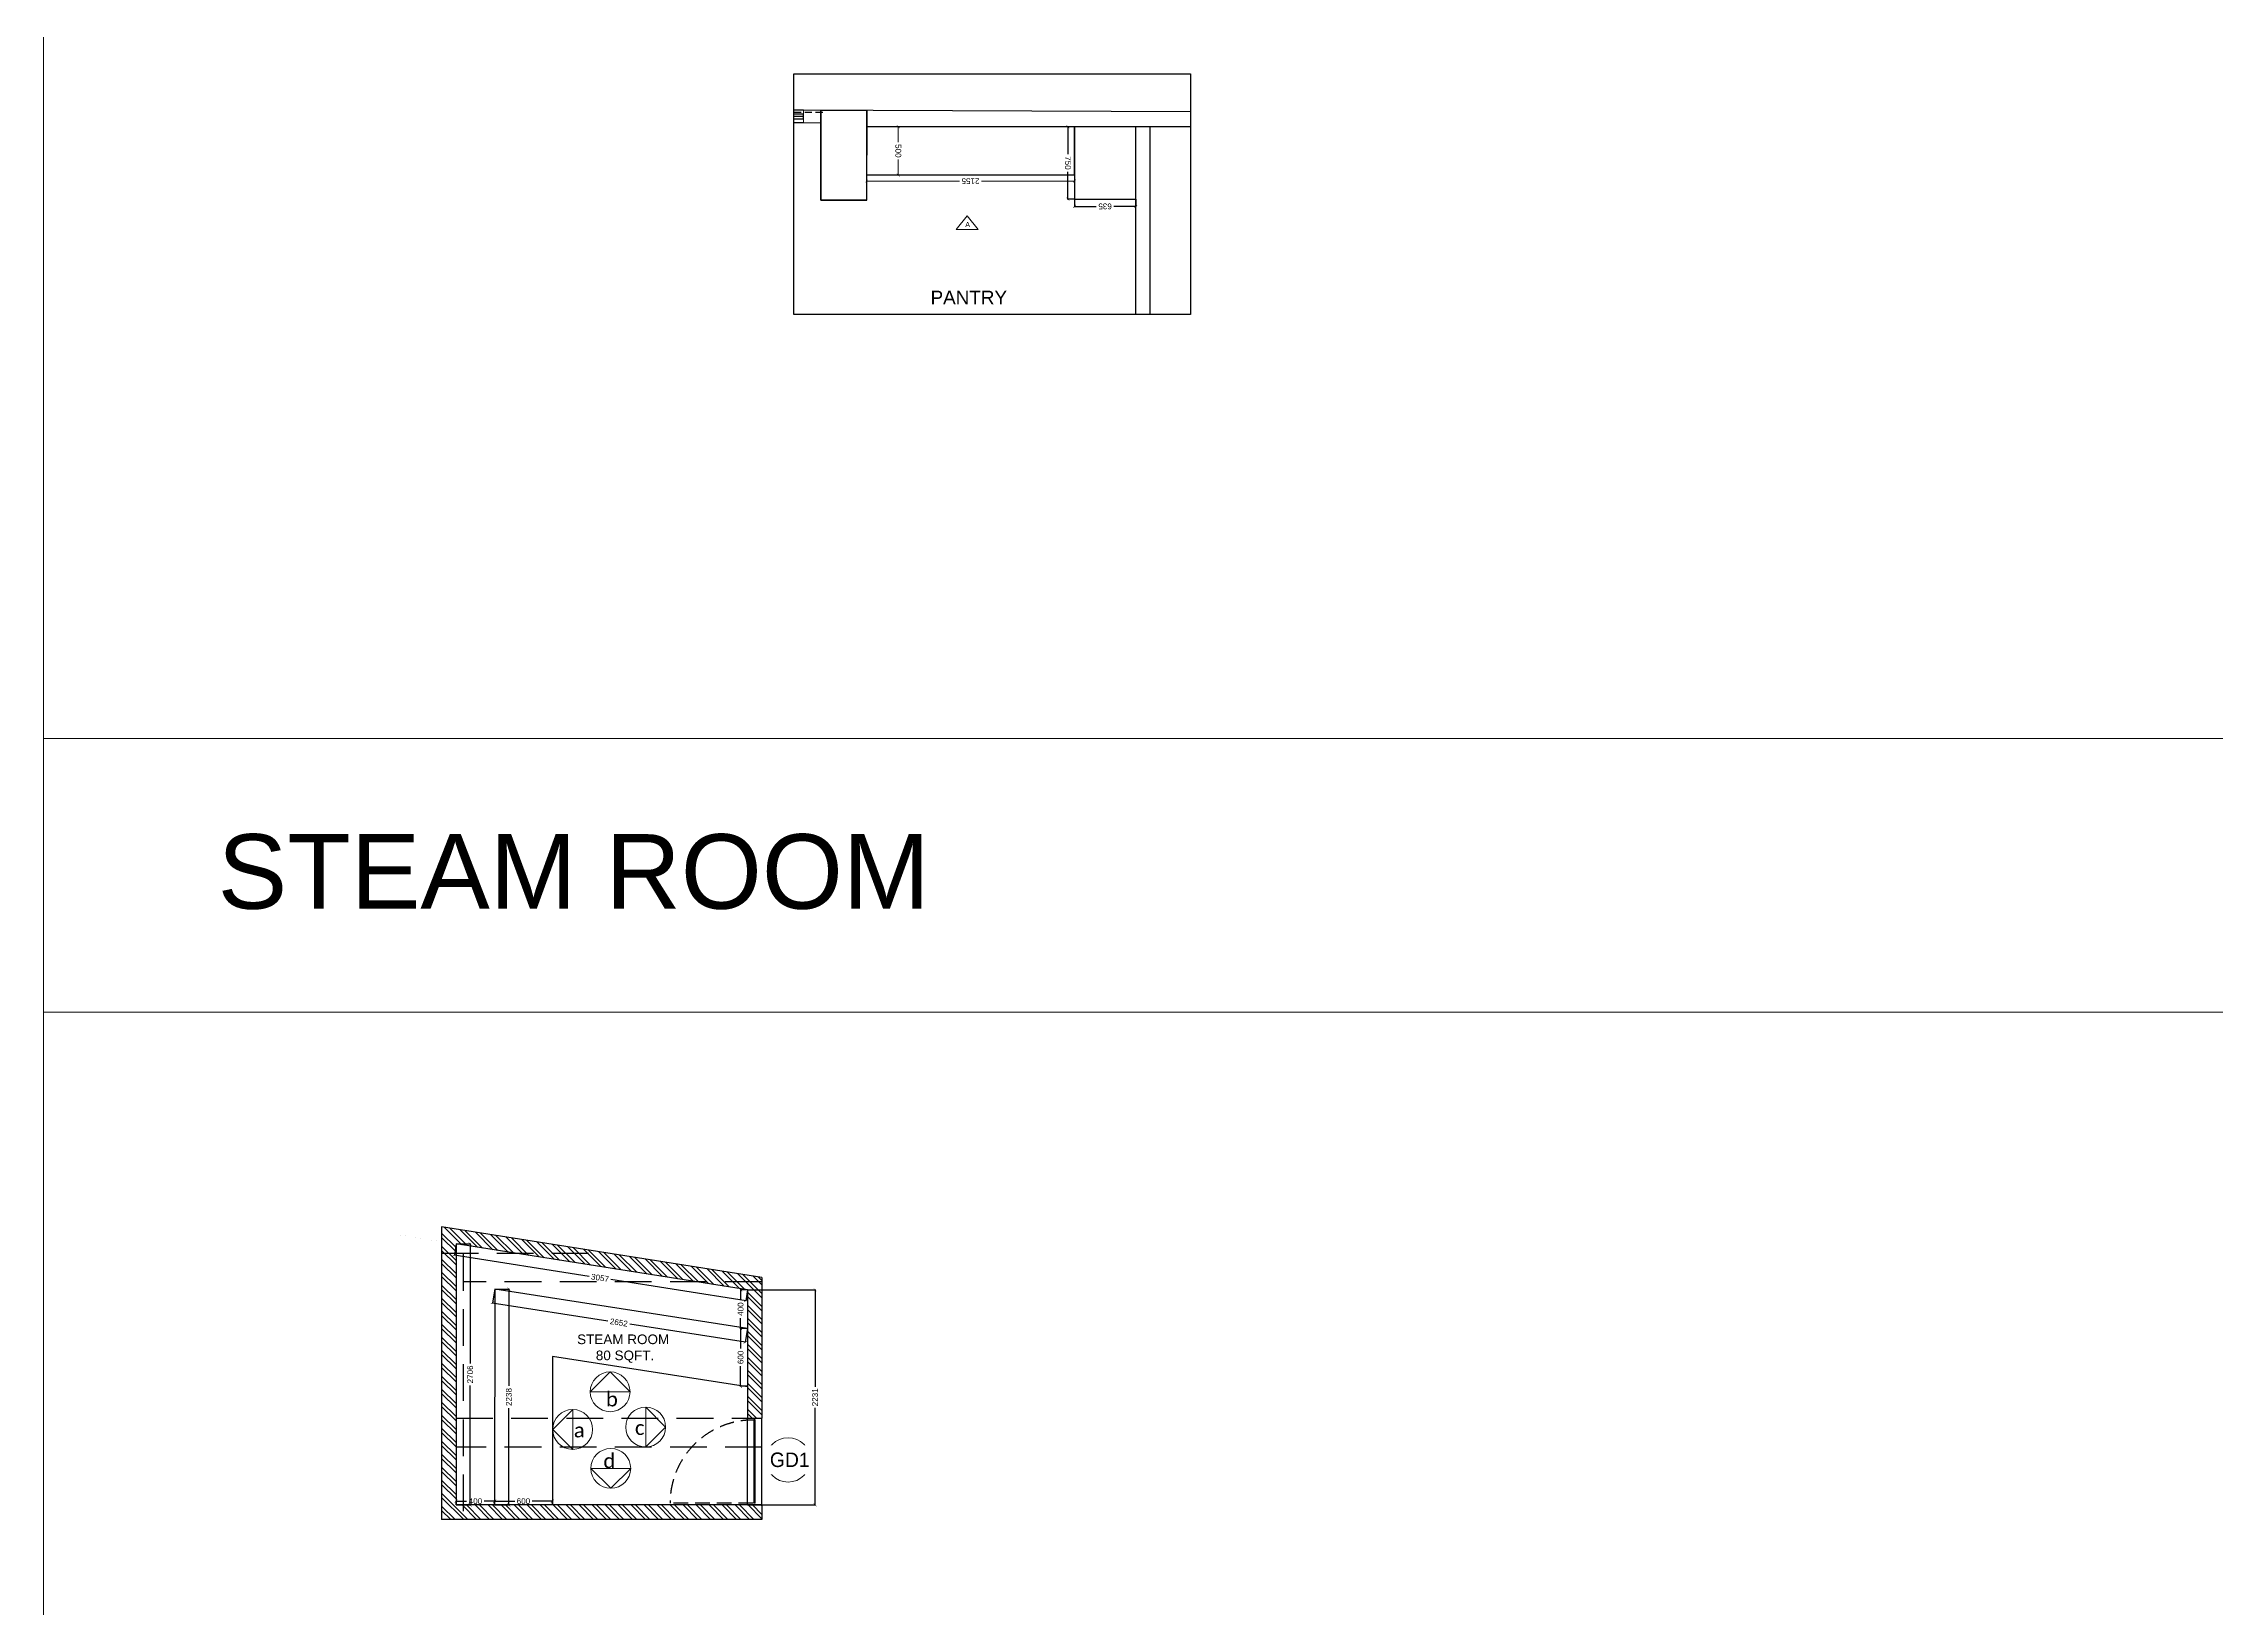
# Model space of a CAD drawing. Header units: millimetres. Extents: x 1464389 to 1998638, y -29162 to 256806.
# Drawn here: x 1520964 to 1543490, y 4566 to 20791 of the extents above; entities that cross this region are included whole.
import ezdxf

# ---------------------------------------------------------------- set-up
doc = ezdxf.new("R2010")
doc.units = ezdxf.units.MM
doc.header["$LTSCALE"] = 15
doc.header["$PDMODE"] = 35
for name, pattern in [('CONTINOUS', [0]), ('DASHED2', [0.375, 0.25, -0.125]), ('HIDDEN', [9.525, 6.35, -3.175])]:
    doc.linetypes.add(name, pattern=pattern)
doc.layers.get('0').update_dxf_attribs({"lineweight": 5})
for name, color, linetype in [('2', 9, 'Continuous'), ('A-TEXT', 4, 'Continuous'), ('A-WNDW', 4, 'Continuous'), ('COLUMN', 14, 'Continuous'), ('Deco', 53, 'Continuous'), ('GFC Walls', 14, 'Continuous'), ('NEW WALL', 5, 'Continuous'), ('S-beamline-7', 8, 'HIDDEN'), ('S-col-3', 3, 'Continuous'), ('Text', 250, 'Continuous')]:
    doc.layers.add(name, color=color, linetype=linetype)
for name, color, linetype, lineweight in [('dimension', 1, 'Continuous', 25), ('floor raising', 210, 'Continuous', 9), ('I-ANNO-SYMB', 6, 'Continuous', 20), ('ledge wall line', 252, 'Continuous', 13), ('LS_DR_TEXT', 7, 'Continuous', 13), ('wall', 50, 'Continuous', 30)]:
    doc.layers.add(name, color=color, linetype=linetype, lineweight=lineweight)
doc.layers.add('Furnitures', color=7, linetype='Continuous', lineweight=25, true_color=0x753b00)
doc.styles.add('ARIAL', font='arial.ttf')
doc.styles.add('ELEVATION', font='calibri.ttf', dxfattribs={"height": 0.2})
doc.dimstyles.new('SC-25', dxfattribs={"dimtxt": 60, "dimasz": 30, "dimexe": 0, "dimexo": 0, "dimgap": 25, "dimtad": 0, "dimdec": 0, "dimzin": 0, "dimdsep": 46, "dimtxsty": 'ARIAL', "dimblk": 'ARCHTICK', "dimcen": 0.09, "dimdle": 3, "dimclrd": 251, "dimclre": 251, "dimclrt": 1, "dimadec": 0, "dimazin": 0, "dimtfac": 1, "dimtdec": 0, "dimtofl": 0, "dimtmove": 0, "dimatfit": 2, "dimfxl": 100, "dimtolj": 1, "dimtzin": 0, "dimarcsym": 0})

# ---------------------------------------------------------------- blocks, each defined once
blk = doc.blocks.new('_ArchTick')
at = {"color": 0, "linetype": 'ByBlock', "const_width": 0.15}
blk.add_lwpolyline([(-0.5, -0.5), (0.5, 0.5)], dxfattribs=at)
blk = doc.blocks.new('*D1901')
at = {"layer": 'COLUMN', "color": 251, "lineweight": -2, "transparency": 16777216}
for p, q in [((1528191, 7873), (1528191, 7763)), ((1528262, 7870), (1528191, 7870)), ((1528191, 7467), (1528191, 7578)), ((1528262, 7470), (1528191, 7470))]:
    blk.add_line(p, q, dxfattribs=at)
at = {"layer": 'Defpoints', "color": 0, "transparency": 16777216}
for p in [(1528191, 7870), (1528262, 7870), (1528262, 7470)]:
    blk.add_point(p, dxfattribs=at)
at = {"layer": 'COLUMN', "color": 251, "lineweight": -2, "transparency": 16777216, "xscale": 30, "yscale": 30, "zscale": 30}
for p, rotation in [((1528191, 7870), 90), ((1528191, 7470), 270)]:
    blk.add_blockref('_ArchTick', p, dxfattribs=dict(at, rotation=rotation))
at = {"layer": 'COLUMN', "color": 1, "transparency": 16777216, "insert": (1528191, 7670), "char_height": 60, "attachment_point": 5, "rotation": 90, "style": 'ARIAL', "bg_fill": 3, "box_fill_scale": 1.1, "bg_fill_color": 256, "bg_fill_true_color": 13158600, "bg_fill_transparency": 0}
blk.add_mtext('\\A1;400', dxfattribs=at)
blk = doc.blocks.new('*D1902')
at = {"layer": 'Defpoints', "color": 0, "transparency": 16777216}
for p in [(1525242, 8346), (1525242, 5640), (1525388, 5640)]:
    blk.add_point(p, dxfattribs=at)
at = {"layer": 'floor raising', "color": 251, "lineweight": -2, "transparency": 16777216}
for p, q in [((1525242, 8346), (1525388, 8346)), ((1525388, 8349), (1525388, 7108)), ((1525388, 5637), (1525388, 6878)), ((1525242, 5640), (1525388, 5640))]:
    blk.add_line(p, q, dxfattribs=at)
at = {"layer": 'floor raising', "color": 251, "lineweight": -2, "transparency": 16777216, "xscale": 30, "yscale": 30, "zscale": 30}
for p, rotation in [((1525388, 8346), 90), ((1525388, 5640), 270)]:
    blk.add_blockref('_ArchTick', p, dxfattribs=dict(at, rotation=rotation))
at = {"layer": 'floor raising', "color": 1, "transparency": 16777216, "insert": (1525388, 6993), "char_height": 60, "attachment_point": 5, "rotation": 90, "style": 'ARIAL', "bg_fill": 3, "box_fill_scale": 1.1, "bg_fill_color": 256, "bg_fill_true_color": 13158600, "bg_fill_transparency": 0}
blk.add_mtext('\\A1;2706', dxfattribs=at)
blk = doc.blocks.new('*D1903')
at = {"layer": 'Defpoints', "color": 0, "transparency": 16777216}
for p in [(1525242, 8346), (1528244, 7757), (1528262, 7871)]:
    blk.add_point(p, dxfattribs=at)
at = {"layer": 'floor raising', "color": 251, "lineweight": -2, "transparency": 16777216}
for p, q in [((1525242, 8346), (1525224, 8232)), ((1525221, 8232), (1526621, 8012)), ((1528247, 7757), (1526847, 7976)), ((1528262, 7871), (1528244, 7757))]:
    blk.add_line(p, q, dxfattribs=at)
at = {"layer": 'floor raising', "color": 251, "lineweight": -2, "transparency": 16777216, "xscale": 30, "yscale": 30, "zscale": 30}
for p, rotation in [((1525224, 8232), 171.0695210664159), ((1528244, 7757), 351.0695210664159)]:
    blk.add_blockref('_ArchTick', p, dxfattribs=dict(at, rotation=rotation))
at = {"layer": 'floor raising', "color": 1, "transparency": 16777216, "insert": (1526734, 7994), "char_height": 60, "attachment_point": 5, "rotation": 351.0695, "style": 'ARIAL', "bg_fill": 3, "box_fill_scale": 1.1, "bg_fill_color": 256, "bg_fill_true_color": 13158600, "bg_fill_transparency": 0}
blk.add_mtext('\\A1;3057', dxfattribs=at)
blk = doc.blocks.new('*D2466')
at = {"layer": 'Defpoints', "color": 0, "ltscale": 0.25, "transparency": 16777216}
for p in [(1528262, 7871), (1528262, 5640), (1528963, 5640)]:
    blk.add_point(p, dxfattribs=at)
at = {"layer": 'dimension', "color": 251, "lineweight": -2, "ltscale": 0.25, "transparency": 16777216}
for p, q in [((1528262, 7871), (1528963, 7871)), ((1528963, 7874), (1528963, 6865)), ((1528963, 5637), (1528963, 6646)), ((1528262, 5640), (1528963, 5640))]:
    blk.add_line(p, q, dxfattribs=at)
at = {"layer": 'dimension', "color": 251, "lineweight": -2, "ltscale": 0.25, "transparency": 16777216, "xscale": 30, "yscale": 30, "zscale": 30}
for p, rotation in [((1528963, 7871), 90), ((1528963, 5640), 270)]:
    blk.add_blockref('_ArchTick', p, dxfattribs=dict(at, rotation=rotation))
at = {"layer": 'dimension', "color": 1, "ltscale": 0.25, "transparency": 16777216, "insert": (1528963, 6756), "char_height": 60, "attachment_point": 5, "rotation": 90, "style": 'ARIAL'}
blk.add_mtext('\\A1;2231', dxfattribs=at)
blk = doc.blocks.new('*D2490')
at = {"layer": 'Defpoints', "color": 0, "ltscale": 0.25, "transparency": 16777216}
for p in [(1525642, 7878), (1525640, 5640), (1525789, 5640)]:
    blk.add_point(p, dxfattribs=at)
at = {"layer": 'dimension', "color": 251, "lineweight": -2, "ltscale": 0.25, "transparency": 16777216}
for p, q in [((1525642, 7878), (1525790, 7878)), ((1525790, 7881), (1525789, 6874)), ((1525789, 5637), (1525789, 6644)), ((1525640, 5640), (1525789, 5640))]:
    blk.add_line(p, q, dxfattribs=at)
at = {"layer": 'dimension', "color": 251, "lineweight": -2, "ltscale": 0.25, "transparency": 16777216, "xscale": 30, "yscale": 30, "zscale": 30}
for p, rotation in [((1525790, 7878), 89.95393101580942), ((1525789, 5640), 269.9539310158095)]:
    blk.add_blockref('_ArchTick', p, dxfattribs=dict(at, rotation=rotation))
at = {"layer": 'dimension', "color": 1, "ltscale": 0.25, "transparency": 16777216, "insert": (1525789, 6759), "char_height": 60, "attachment_point": 5, "rotation": 89.9539, "style": 'ARIAL'}
blk.add_mtext('\\A1;2238', dxfattribs=at)
blk = doc.blocks.new('*D2491')
at = {"layer": 'Defpoints', "color": 0, "ltscale": 0.25, "transparency": 16777216}
for p in [(1525642, 7878), (1528262, 7470), (1528240, 7327)]:
    blk.add_point(p, dxfattribs=at)
at = {"layer": 'dimension', "color": 251, "lineweight": -2, "ltscale": 0.25, "transparency": 16777216}
for p, q in [((1525616, 7735), (1526816, 7548)), ((1525642, 7878), (1525619, 7735)), ((1528243, 7326), (1527043, 7513)), ((1528262, 7470), (1528240, 7327))]:
    blk.add_line(p, q, dxfattribs=at)
at = {"layer": 'dimension', "color": 251, "lineweight": -2, "ltscale": 0.25, "transparency": 16777216, "xscale": 30, "yscale": 30, "zscale": 30}
for p, rotation in [((1525619, 7735), 171.1521659272989), ((1528240, 7327), 351.1521659272989)]:
    blk.add_blockref('_ArchTick', p, dxfattribs=dict(at, rotation=rotation))
at = {"layer": 'dimension', "color": 1, "ltscale": 0.25, "transparency": 16777216, "insert": (1526929, 7531), "char_height": 60, "attachment_point": 5, "rotation": 351.1522, "style": 'ARIAL'}
blk.add_mtext('\\A1;2652', dxfattribs=at)
blk = doc.blocks.new('*D1956')
at = {"layer": 'Defpoints', "color": 0, "ltscale": 0.25, "transparency": 16777216}
for p in [(1528191, 7470), (1528262, 7470), (1528262, 6870)]:
    blk.add_point(p, dxfattribs=at)
at = {"layer": 'dimension', "color": 251, "lineweight": -2, "ltscale": 0.25, "transparency": 16777216}
for p, q in [((1528191, 7473), (1528191, 7262)), ((1528262, 7470), (1528191, 7470)), ((1528191, 6867), (1528191, 7079)), ((1528262, 6870), (1528191, 6870))]:
    blk.add_line(p, q, dxfattribs=at)
at = {"layer": 'dimension', "color": 251, "lineweight": -2, "ltscale": 0.25, "transparency": 16777216, "xscale": 30, "yscale": 30, "zscale": 30}
for p, rotation in [((1528191, 7470), 90), ((1528191, 6870), 270)]:
    blk.add_blockref('_ArchTick', p, dxfattribs=dict(at, rotation=rotation))
at = {"layer": 'dimension', "color": 1, "ltscale": 0.25, "transparency": 16777216, "insert": (1528191, 7170), "char_height": 60, "attachment_point": 5, "rotation": 90, "style": 'ARIAL'}
blk.add_mtext('\\A1;600', dxfattribs=at)
blk = doc.blocks.new('*D2492')
at = {"layer": 'Defpoints', "color": 0, "ltscale": 0.25, "transparency": 16777216}
for p in [(1525242, 5640), (1525642, 5679), (1525642, 5640)]:
    blk.add_point(p, dxfattribs=at)
at = {"layer": 'dimension', "color": 251, "lineweight": -2, "ltscale": 0.25, "transparency": 16777216}
for p, q in [((1525239, 5679), (1525349, 5679)), ((1525242, 5640), (1525242, 5679)), ((1525645, 5679), (1525534, 5679)), ((1525642, 5640), (1525642, 5679))]:
    blk.add_line(p, q, dxfattribs=at)
at = {"layer": 'dimension', "color": 251, "lineweight": -2, "ltscale": 0.25, "transparency": 16777216, "xscale": 30, "yscale": 30, "zscale": 30, "rotation": 180}
blk.add_blockref('_ArchTick', (1525242, 5679), dxfattribs=at)
at = {"layer": 'dimension', "color": 251, "lineweight": -2, "ltscale": 0.25, "transparency": 16777216, "xscale": 30, "yscale": 30, "zscale": 30}
blk.add_blockref('_ArchTick', (1525642, 5679), dxfattribs=at)
at = {"layer": 'dimension', "color": 1, "ltscale": 0.25, "transparency": 16777216, "insert": (1525442, 5679), "char_height": 60, "attachment_point": 5, "style": 'ARIAL'}
blk.add_mtext('\\A1;400', dxfattribs=at)
blk = doc.blocks.new('*D2493')
at = {"layer": 'Defpoints', "color": 0, "ltscale": 0.25, "transparency": 16777216}
for p in [(1525640, 5640), (1526240, 5679), (1526240, 5640)]:
    blk.add_point(p, dxfattribs=at)
at = {"layer": 'dimension', "color": 251, "lineweight": -2, "ltscale": 0.25, "transparency": 16777216}
for p, q in [((1525637, 5679), (1525849, 5679)), ((1525640, 5640), (1525640, 5679)), ((1526243, 5679), (1526031, 5679)), ((1526240, 5640), (1526240, 5679))]:
    blk.add_line(p, q, dxfattribs=at)
at = {"layer": 'dimension', "color": 251, "lineweight": -2, "ltscale": 0.25, "transparency": 16777216, "xscale": 30, "yscale": 30, "zscale": 30, "rotation": 180}
blk.add_blockref('_ArchTick', (1525640, 5679), dxfattribs=at)
at = {"layer": 'dimension', "color": 251, "lineweight": -2, "ltscale": 0.25, "transparency": 16777216, "xscale": 30, "yscale": 30, "zscale": 30}
blk.add_blockref('_ArchTick', (1526240, 5679), dxfattribs=at)
at = {"layer": 'dimension', "color": 1, "ltscale": 0.25, "transparency": 16777216, "insert": (1525940, 5679), "char_height": 60, "attachment_point": 5, "style": 'ARIAL'}
blk.add_mtext('\\A1;600', dxfattribs=at)

msp = doc.modelspace()

# ---------------------------------------------------------------- hatches: boundary and pattern name
at = {"layer": 'ledge wall line'}
h = msp.add_hatch(dxfattribs=at)
h.set_pattern_fill('ANSI32', color=256, scale=10, angle=90)
h.set_pattern_definition([(135, (647929.07, 152516.87), (-67.351921, -67.351921), []), (135, (647929.07, 152561.77), (-67.351921, -67.351921), [])])
h.paths.add_polyline_path([(1528412, 5640), (1525241.7, 5640), (1525241.7, 8346), (1528262, 7871.4), (1528262, 6540), (1528412, 6540), (1528412, 7999.7), (1525090, 8521.7), (1525090.1, 8374.3), (1525090.1, 8369.6), (1524570, 8451.6), (1525091.7, 8369.6), (1525091.7, 5640), (1525091.7, 5490), (1528412, 5490)])

# ---------------------------------------------------------------- linework, layer by layer
for p, q in [((1528842, 19967.9), (1528842, 20099.1)), ((1529022, 19967.9), (1528842, 19967.9)), ((1529022, 19967.9), (1528842, 19967.9))]:
    msp.add_line(p, q)
at = {"color": 251}
for p, q in [((1529746.7, 19927.9), (1529825.3, 19927.9)), ((1529825.3, 19930.9), (1529825.3, 19769)), ((1529497, 19427.9), (1529497, 19364.7)), ((1529746.7, 19427.9), (1529825.3, 19427.9)), ((1529825.3, 19424.9), (1529825.3, 19586.7)), ((1531651.9, 19427.9), (1531651.9, 19364.7)), ((1529494, 19364.7), (1530459.1, 19364.7)), ((1531654.9, 19364.7), (1530689.8, 19364.7))]:
    msp.add_line(p, q, dxfattribs=at)
at = {"ltscale": 0.25}
for p, q in [((1520964.5, 13586.2), (1566247, 13586.2)), ((1520964.5, 10748.4), (1566247, 10748.4))]:
    msp.add_line(p, q, dxfattribs=at)
msp.add_lwpolyline([(1520964.5, 232978.4), (1662718.6, 232978.4), (1662718.6, -21144.5), (1520964.5, -21144.5)], close=True)
msp.add_circle((1528682.7, 6107.2), 230.2)
msp.add_circle((1528682.7, 6107.2), 230.2)
at = {"layer": '2', "color": 2}
msp.add_line((1528262, 5640), (1528262, 6540), dxfattribs=at)
at = {"layer": '2', "color": 41}
for p, q in [((1528343.4, 6520.7), (1528330.6, 6520.7)), ((1528343.4, 5659.3), (1528330.6, 5659.3))]:
    msp.add_line(p, q, dxfattribs=at)
at = {"layer": 'A-WNDW', "ltscale": 0.5}
for p, q in [((1528842, 20099.1), (1528743.5, 20099)), ((1528842, 19967.9), (1528743.5, 19967.9))]:
    msp.add_line(p, q, dxfattribs=at)
msp.add_lwpolyline([(1528743.5, 20009.7), (1528842, 20009.8), (1528842, 20059.8), (1528743.5, 20059.7)], dxfattribs=at)
at = {"layer": 'A-WNDW', "ltscale": 0.5, "const_width": 14.1}
msp.add_lwpolyline([(1528743.5, 20034.7), (1528842, 20034.8)], dxfattribs=at)
at = {"layer": 'COLUMN', "color": 240, "true_color": 0xed1f24}
for p, q in [((1529022, 19167.9), (1529022, 20098.3)), ((1529497.8, 20096.2), (1529497, 19167.9)), ((1529497, 19167.9), (1529022, 19167.9))]:
    msp.add_line(p, q, dxfattribs=at)
at = {"layer": 'Deco', "color": 4, "linetype": 'DASHED2', "ltscale": 40}
msp.add_line((1528320.9, 5659.3), (1527459.5, 5659.3), dxfattribs=at)
at = {"layer": 'Furnitures'}
for p, q in [((1531651.9, 19927.9), (1529497, 19927.9)), ((1529497, 19927.9), (1529497, 19427.9)), ((1531651.9, 19427.9), (1531651.9, 19927.9)), ((1532286.9, 19927.9), (1531651.9, 19927.9)), ((1531651.9, 19927.9), (1531651.9, 19177.9)), ((1532286.9, 19177.9), (1532286.9, 19927.9)), ((1529497, 19427.9), (1531651.9, 19427.9)), ((1531651.9, 19177.9), (1532286.9, 19177.9))]:
    msp.add_line(p, q, dxfattribs=at)
for points in [[(1528262, 7470.4), (1525641.7, 7878.2), (1525639.9, 5640)], [(1528262, 6863.1), (1526241.1, 7177.7), (1526239.9, 5639.5)]]:
    msp.add_lwpolyline(points, dxfattribs=at)
at = {"layer": 'GFC Walls'}
for p, q in [((1532853.5, 20081.2), (1528743.5, 20099.5)), ((1532853.5, 19927.9), (1529497, 19927.9))]:
    msp.add_line(p, q, dxfattribs=at)
at = {"layer": 'GFC Walls', "color": 252, "linetype": 'DASHED2', "ltscale": 20, "true_color": 0x939598}
msp.add_line((1528743.5, 20077.7), (1529050.9, 20077.6), dxfattribs=at)
at = {"layer": 'GFC Walls'}
msp.add_lwpolyline([(1529497.8, 20096.2), (1529022, 20096.2), (1529022, 19167.9), (1529497.8, 19167.9)], close=True, dxfattribs=at)
at = {"layer": 'I-ANNO-SYMB'}
for p, q in [((1526632.2, 6813, -1996036.8), (1526838.7, 7019.5, -1996036.8)), ((1526838.7, 7019.5, -1996036.8), (1527045.2, 6813, -1996036.8)), ((1527045.2, 6813, -1996036.8), (1526632.2, 6813, -1996036.8)), ((1526243.7, 6422.9, -1996036.8), (1526450.2, 6629.4, -1996036.8)), ((1526450.2, 6629.4, -1996036.8), (1526450.2, 6216.4, -1996036.8)), ((1527207.1, 6654.3, -1996036.8), (1527207.1, 6241.3, -1996036.8)), ((1527413.7, 6447.8, -1996036.8), (1527207.1, 6654.3, -1996036.8)), ((1526450.2, 6216.4, -1996036.8), (1526243.7, 6422.9, -1996036.8)), ((1527207.1, 6241.3, -1996036.8), (1527413.7, 6447.8, -1996036.8)), ((1527051.6, 6019.3, -1996036.8), (1526638.5, 6019.3, -1996036.8)), ((1526638.5, 6019.3, -1996036.8), (1526845, 5812.7, -1996036.8)), ((1526845, 5812.7, -1996036.8), (1527051.6, 6019.3, -1996036.8))]:
    msp.add_line(p, q, dxfattribs=at)
msp.add_lwpolyline([(1530426.6, 18861.5), (1530538.1, 19003.7), (1530651.8, 18862.4), (1530426.6, 18861.5)], dxfattribs=at)
for centre in [(1526838.7, 6813, -1996036.8), (1526450.2, 6422.9, -1996036.8), (1527207.1, 6447.8, -1996036.8), (1526845, 6019.3, -1996036.8)]:
    msp.add_circle(centre, 206.5, dxfattribs=at)
at = {"layer": 'NEW WALL'}
for p, q in [((1532286.9, 17980.6), (1532286.9, 19927.9)), ((1532436.9, 19927.9), (1532286.9, 19927.9)), ((1532436.9, 17980.6), (1532436.9, 19927.9)), ((1525090, 8521.7), (1525091.7, 5640)), ((1528412, 7999.7), (1528412, 6540)), ((1528262, 6540), (1528412, 6540)), ((1528262, 6540), (1528412, 6540)), ((1525091.7, 5640), (1525091.7, 5490)), ((1528412, 5640), (1528412, 5490)), ((1528412, 5490), (1525091.7, 5490))]:
    msp.add_line(p, q, dxfattribs=at)
at = {"layer": 'S-beamline-7', "color": 9, "ltscale": 4, "true_color": 0xc7c8ca}
for points in [[(1525091.7, 8251.9), (1526806.9, 8251.9)], [(1525316.6, 8242.1), (1525316.6, 5490)], [(1528412, 7951.9), (1525316.6, 7951.9)], [(1525241.7, 6540), (1528412, 6540)], [(1528412, 6240), (1525241.7, 6240)]]:
    msp.add_lwpolyline(points, dxfattribs=at)
at = {"layer": 'S-col-3', "color": 1, "lineweight": -3, "ltscale": 0.15}
msp.add_lwpolyline([(1529497, 20096.2), (1529497, 19167.9), (1529022, 19167.9), (1529022, 20098.3)], dxfattribs=at)
at = {"layer": 'wall', "color": 251}
for p, q in [((1531583.3, 19930.9), (1531583.3, 19643.8)), ((1531651.9, 19927.9), (1531583.3, 19927.9)), ((1531583.3, 19174.9), (1531583.3, 19461.9)), ((1531651.9, 19177.9), (1531583.3, 19177.9)), ((1531651.9, 19177.9), (1531651.9, 19102.8)), ((1532286.9, 19177.9), (1532286.9, 19102.8)), ((1531648.9, 19102.8), (1531877.7, 19102.8)), ((1532289.9, 19102.8), (1532061, 19102.8))]:
    msp.add_line(p, q, dxfattribs=at)
at = {"layer": 'wall', "ltscale": 0.25}
msp.add_lwpolyline([(1532853.5, 17980.6), (1528743.5, 17980.6), (1528743.5, 20476.2), (1532853.5, 20476.2)], close=True, dxfattribs=at)

# ---------------------------------------------------------------- block references
at = {"color": 251, "xscale": 30, "yscale": 30, "zscale": 30}
for p, rotation in [((1529825.3, 19927.9), 89.99999999999999), ((1529497, 19364.7), 180), ((1529825.3, 19427.9), 270)]:
    msp.add_blockref('_ArchTick', p, dxfattribs=dict(at, rotation=rotation))
msp.add_blockref('_ArchTick', (1531651.9, 19364.7), dxfattribs=at)
at = {"layer": 'wall', "color": 251, "xscale": 30, "yscale": 30, "zscale": 30}
for p, rotation in [((1531583.3, 19927.9), 89.99999999999999), ((1531583.3, 19177.9), 270), ((1531651.9, 19102.8), 180)]:
    msp.add_blockref('_ArchTick', p, dxfattribs=dict(at, rotation=rotation))
msp.add_blockref('_ArchTick', (1532286.9, 19102.8), dxfattribs=at)

# ---------------------------------------------------------------- texts
at = {"color": 1, "char_height": 60, "attachment_point": 5, "style": 'ARIAL'}
for s, insert, rotation in [('\\A1;500', (1529825.3, 19677.9), 270), ('\\A1;2155', (1530574.4, 19364.7), 180)]:
    msp.add_mtext(s, dxfattribs=dict(at, insert=insert, rotation=rotation))
at = {"linetype": 'CONTINOUS', "char_height": 150, "style": 'ELEVATION'}
for s, insert, attachment_point in [('b', (1526795.4, 6811.7, -1445308.2), 1), ('a', (1526462.6, 6490.7, -1445308.2), 1), ('c', (1527194.7, 6515.6, -1445308.2), 3), ('d', (1526768.9, 6020.6, -1445308.2), 7)]:
    msp.add_mtext_dynamic_manual_height_columns(s, width=2149.985, gutter_width=0.598, heights=[0], dxfattribs=dict(at, insert=insert, attachment_point=attachment_point))
at = {"layer": 'LS_DR_TEXT', "insert": (1530519.5, 18887.2), "char_height": 54.1, "attachment_point": 7, "rotation": 0.23039}
msp.add_mtext_dynamic_manual_height_columns('A', width=55.628, gutter_width=202.9, heights=[0], dxfattribs=at)
at = {"layer": 'Text', "style": 'ARIAL'}
msp.add_text('PANTRY ', height=140, dxfattribs=at).set_placement((1530159.8, 18088.2))
at = {"layer": 'Text', "color": 3, "style": 'ARIAL'}
msp.add_text('STEAM ROOM', height=773.26, dxfattribs=at).set_placement((1522770.4, 11821))
at = {"layer": 'Text', "ltscale": 0.25, "insert": (1526496.4, 7113.1), "char_height": 100, "attachment_point": 7, "style": 'ARIAL'}
msp.add_mtext_dynamic_manual_height_columns('\\pxt5;STEAM ROOM\\P     80 SQFT.', width=1689.485, gutter_width=250, heights=[0], dxfattribs=at)
at = {"layer": 'wall', "color": 1, "char_height": 60, "attachment_point": 5, "style": 'ARIAL'}
for s, insert, rotation in [('\\A1;750', (1531583.3, 19552.9), 270), ('\\A1;635', (1531969.4, 19102.8), 180)]:
    msp.add_mtext(s, dxfattribs=dict(at, insert=insert, rotation=rotation))

# ---------------------------------------------------------------- dimensions: what is measured, and where the dimension line sits
at = {"layer": 'dimension', "ltscale": 0.25}
dim = msp.add_linear_dim(base=(1526239.9, 5678.6), p1=(1525639.9, 5640), p2=(1526239.9, 5639.5), dimstyle='SC-25', override={"dimfxl": 15}, dxfattribs=at)
dim.commit()
dim.dimension.update_dxf_attribs({"geometry": '*D2493', "text_midpoint": (1525939.9, 5678.6)})

# ---------------------------------------------------------------- next in the draw order: texts
at = {"layer": 'A-TEXT', "insert": (1528494.4, 6183.3), "char_height": 150, "width": 1706.878, "attachment_point": 1, "bg_fill": 2}
msp.add_mtext('GD1', dxfattribs=at)

# ---------------------------------------------------------------- next in the draw order: dimensions: what is measured, and where the dimension line sits
at = {"layer": 'COLUMN', "color": 240, "true_color": 0xed1f24}
dim = msp.add_linear_dim(base=(1528191.5, 7870.4), p1=(1528262, 7470.4), p2=(1528262, 7870.4), angle=90, dimstyle='SC-25', override={"dimtfill": 1, "dimarcsym": 1}, dxfattribs=at)
dim.commit()
dim.dimension.update_dxf_attribs({"geometry": '*D1901', "text_midpoint": (1528191.5, 7670.4)})
at = {"layer": 'floor raising'}
dim = msp.add_linear_dim(base=(1525388.3, 5640), p1=(1525241.7, 8346), p2=(1525241.7, 5640), angle=90, dimstyle='SC-25', override={"dimtfill": 1, "dimarcsym": 1}, dxfattribs=at)
dim.commit()
dim.dimension.update_dxf_attribs({"geometry": '*D1902', "text_midpoint": (1525388.3, 6993)})

# ---------------------------------------------------------------- next in the draw order: linework, layer by layer
at = {"layer": '2', "color": 2}
msp.add_line((1528412, 5640), (1528412, 6540), dxfattribs=at)
at = {"layer": '2', "color": 41}
for p, q in [((1528330.6, 5659.3), (1528330.6, 6520.7)), ((1528343.4, 5659.3), (1528343.4, 6520.7))]:
    msp.add_line(p, q, dxfattribs=at)
at = {"layer": 'Deco', "color": 4, "linetype": 'DASHED2', "ltscale": 40}
msp.add_arc((1528320.9, 5659.3), 861.4, 88.5033, 180, dxfattribs=at)
at = {"layer": 'NEW WALL'}
msp.add_line((1528412, 5640), (1525241.7, 5640), dxfattribs=at)

# ---------------------------------------------------------------- next in the draw order: dimensions: what is measured, and where the dimension line sits
at = {"layer": 'dimension', "ltscale": 0.25}
dim = msp.add_aligned_dim(p1=(1528262, 6870.1), p2=(1528262, 7470.4), distance=70.5, dimstyle='SC-25', override={"dimfxl": 15}, dxfattribs=at)
dim.commit()
dim.dimension.update_dxf_attribs({"geometry": '*D1956', "text_midpoint": (1528191.5, 7170.2)})
dim = msp.add_linear_dim(base=(1525641.9, 5678.6), p1=(1525241.7, 5640), p2=(1525641.9, 5639.7), dimstyle='SC-25', override={"dimfxl": 15}, dxfattribs=at)
dim.commit()
dim.dimension.update_dxf_attribs({"geometry": '*D2492', "text_midpoint": (1525441.8, 5678.6)})
at = {"layer": 'floor raising'}
dim = msp.add_aligned_dim(p1=(1525241.7, 8346), p2=(1528262, 7871.4), distance=-115.8, dimstyle='SC-25', override={"dimtfill": 1, "dimarcsym": 1}, dxfattribs=at)
dim.commit()
dim.dimension.update_dxf_attribs({"geometry": '*D1903', "text_midpoint": (1526733.8, 7994.3)})

# ---------------------------------------------------------------- next in the draw order: linework, layer by layer
at = {"layer": 'NEW WALL'}
for p, q in [((1528412, 7999.7), (1525090, 8521.7)), ((1528262, 7871.4), (1525241.7, 8346)), ((1525241.7, 8346), (1525241.7, 5640)), ((1528262, 7871.4), (1528262, 6540))]:
    msp.add_line(p, q, dxfattribs=at)

# ---------------------------------------------------------------- next in the draw order: dimensions: what is measured, and where the dimension line sits
at = {"layer": 'dimension', "ltscale": 0.25}
for p2, distance, picture, middle in [((1525639.9, 5640), 148.6, '*D2490', (1525789.4, 6759)), ((1528262, 7470.4), -145.2, '*D2491', (1526929.5, 7530.8))]:
    dim = msp.add_aligned_dim(p1=(1525641.7, 7878.2), p2=p2, distance=distance, dimstyle='SC-25', override={"dimfxl": 15}, dxfattribs=at)
    dim.commit()
    dim.dimension.update_dxf_attribs({"geometry": picture, "text_midpoint": middle})
dim = msp.add_linear_dim(base=(1528963.3, 5640), p1=(1528262, 7871.4), p2=(1528262, 5640), angle=90, dimstyle='SC-25', dxfattribs=at)
dim.commit()
dim.dimension.update_dxf_attribs({"geometry": '*D2466', "text_midpoint": (1528963.3, 6755.7)})

doc.saveas('drawing.dxf')
